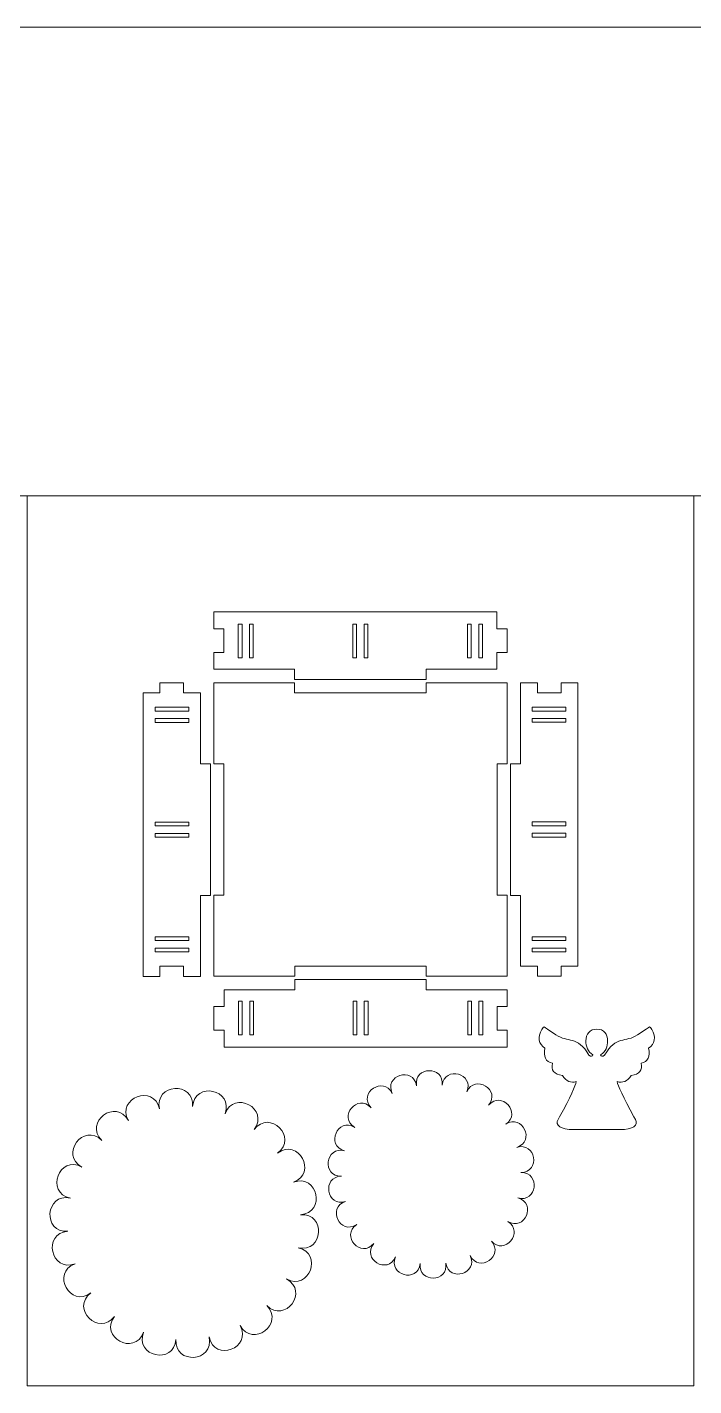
# Model space of a CAD drawing. Header units: millimetres. Extents: x -989 to 989, y -553 to 553.
# Drawn here: x -593.2 to -395.5, y 150.4 to 553.1 of the extents above; entities that cross this region are included whole.
import ezdxf

# ---------------------------------------------------------------- set-up
doc = ezdxf.new("R2010")
doc.units = ezdxf.units.MM
doc.header["$MEASUREMENT"] = 0
doc.layers.add('Camada 1', color=7, linetype='Continuous')

msp = doc.modelspace()

# ---------------------------------------------------------------- linework, layer by layer
at = {"layer": 'Camada 1', "color": 142, "lineweight": 20}
for points in [[(-988.6795, 414.1477), (988.6793, 414.1477), (988.6793, 553.0531), (-988.6795, 553.0531), (-988.6795, 414.1477)], [(-593.2077, 150.4111), (-395.4719, 150.4111), (-395.4719, 414.1477), (-593.2077, 414.1477), (-593.2077, 150.4111)]]:
    msp.add_lwpolyline(points, close=True, dxfattribs=at)
at = {"layer": 'Camada 1', "lineweight": 9}
for points, knots in [([(-537.8768, 379.7797), (-507.7853, 379.7797), (-483.9683, 379.7797), (-453.8768, 379.7797), (-453.8768, 379.7797), (-453.8768, 379.7797), (-453.8768, 374.7797), (-453.8768, 374.7797), (-453.8768, 374.7797), (-453.8768, 374.7797), (-450.8768, 374.7797), (-450.8768, 374.7797), (-450.8768, 374.7797), (-450.8768, 374.7797), (-450.8768, 367.7797), (-450.8768, 367.7797), (-450.8768, 367.7797), (-450.8768, 367.7797), (-453.8768, 367.7797), (-453.8768, 367.7797), (-453.8768, 367.7797), (-453.8768, 367.7797), (-453.8768, 362.7797), (-453.8768, 362.7797), (-453.8768, 362.7797), (-453.8768, 362.7797), (-463.3768, 362.7797), (-463.3768, 362.7797), (-463.3768, 362.7797), (-463.3768, 362.7797), (-463.3768, 362.7797), (-463.3768, 362.7797), (-463.3768, 362.7797), (-463.3768, 362.7797), (-474.8536, 362.7797), (-474.8536, 362.7797), (-474.8536, 362.7797), (-474.8536, 362.7797), (-474.8536, 359.7797), (-474.8536, 359.7797), (-474.8536, 359.7797), (-487.0963, 359.7797), (-501.6337, 359.7797), (-513.8764, 359.7797), (-513.8764, 359.7797), (-513.8764, 359.7797), (-513.8764, 362.7797), (-513.8764, 362.7797), (-513.8764, 362.7797), (-513.8764, 362.7797), (-525.3768, 362.7797), (-525.3768, 362.7797), (-525.3768, 362.7797), (-525.3768, 362.7797), (-525.3768, 362.7797), (-525.3768, 362.7797), (-525.3768, 362.7797), (-525.3768, 362.7797), (-537.8768, 362.7797), (-537.8768, 362.7797), (-537.8768, 362.7797), (-537.8768, 362.7797), (-537.8768, 367.7797), (-537.8768, 367.7797), (-537.8768, 367.7797), (-537.8768, 367.7797), (-534.8768, 367.7797), (-534.8768, 367.7797), (-534.8768, 367.7797), (-534.8768, 367.7797), (-534.8768, 374.7797), (-534.8768, 374.7797), (-534.8768, 374.7797), (-534.8768, 374.7797), (-537.8768, 374.7797), (-537.8768, 374.7797), (-537.8768, 374.7797), (-537.8768, 374.7797), (-537.8768, 379.7797), (-537.8768, 379.7797)], [0, 0, 0, 0, 0.04761905, 0.04761905, 0.04761905, 0.04761905, 0.0952381, 0.0952381, 0.0952381, 0.0952381, 0.14285714, 0.14285714, 0.14285714, 0.14285714, 0.19047619, 0.19047619, 0.19047619, 0.19047619, 0.23809524, 0.23809524, 0.23809524, 0.23809524, 0.28571429, 0.28571429, 0.28571429, 0.28571429, 0.33333333, 0.33333333, 0.33333333, 0.33333333, 0.38095238, 0.38095238, 0.38095238, 0.38095238, 0.42857143, 0.42857143, 0.42857143, 0.42857143, 0.47619048, 0.47619048, 0.47619048, 0.47619048, 0.52380952, 0.52380952, 0.52380952, 0.52380952, 0.57142857, 0.57142857, 0.57142857, 0.57142857, 0.61904762, 0.61904762, 0.61904762, 0.61904762, 0.66666667, 0.66666667, 0.66666667, 0.66666667, 0.71428571, 0.71428571, 0.71428571, 0.71428571, 0.76190476, 0.76190476, 0.76190476, 0.76190476, 0.80952381, 0.80952381, 0.80952381, 0.80952381, 0.85714286, 0.85714286, 0.85714286, 0.85714286, 0.9047619, 0.9047619, 0.9047619, 0.9047619, 1, 1, 1, 1]), ([(-530.5949, 376.168), (-530.5949, 376.168), (-529.4817, 376.168), (-529.4817, 376.168), (-529.4817, 376.168), (-529.4817, 376.168), (-529.4817, 366.168), (-529.4817, 366.168), (-529.4817, 366.168), (-529.4817, 366.168), (-530.5949, 366.168), (-530.5949, 366.168), (-530.5949, 366.168), (-530.5949, 366.168), (-530.5949, 376.168), (-530.5949, 376.168)], [0, 0, 0, 0, 0.2, 0.2, 0.2, 0.2, 0.4, 0.4, 0.4, 0.4, 0.6, 0.6, 0.6, 0.6, 1, 1, 1, 1]), ([(-527.2553, 376.168), (-527.2553, 376.168), (-526.1421, 376.168), (-526.1421, 376.168), (-526.1421, 376.168), (-526.1421, 376.168), (-526.1421, 366.168), (-526.1421, 366.168), (-526.1421, 366.168), (-526.1421, 366.168), (-527.2553, 366.168), (-527.2553, 366.168), (-527.2553, 366.168), (-527.2553, 366.168), (-527.2553, 376.168), (-527.2553, 376.168)], [0, 0, 0, 0, 0.2, 0.2, 0.2, 0.2, 0.4, 0.4, 0.4, 0.4, 0.6, 0.6, 0.6, 0.6, 1, 1, 1, 1]), ([(-496.6032, 376.168), (-496.6032, 376.168), (-495.49, 376.168), (-495.49, 376.168), (-495.49, 376.168), (-495.49, 376.168), (-495.49, 366.168), (-495.49, 366.168), (-495.49, 366.168), (-495.49, 366.168), (-496.6032, 366.168), (-496.6032, 366.168), (-496.6032, 366.168), (-496.6032, 366.168), (-496.6032, 376.168), (-496.6032, 376.168)], [0, 0, 0, 0, 0.2, 0.2, 0.2, 0.2, 0.4, 0.4, 0.4, 0.4, 0.6, 0.6, 0.6, 0.6, 1, 1, 1, 1]), ([(-493.2636, 376.168), (-493.2636, 376.168), (-492.1504, 376.168), (-492.1504, 376.168), (-492.1504, 376.168), (-492.1504, 376.168), (-492.1504, 366.168), (-492.1504, 366.168), (-492.1504, 366.168), (-492.1504, 366.168), (-493.2636, 366.168), (-493.2636, 366.168), (-493.2636, 366.168), (-493.2636, 366.168), (-493.2636, 376.168), (-493.2636, 376.168)], [0, 0, 0, 0, 0.2, 0.2, 0.2, 0.2, 0.4, 0.4, 0.4, 0.4, 0.6, 0.6, 0.6, 0.6, 1, 1, 1, 1]), ([(-462.5954, 376.168), (-462.5954, 376.168), (-461.4822, 376.168), (-461.4822, 376.168), (-461.4822, 376.168), (-461.4822, 376.168), (-461.4822, 366.168), (-461.4822, 366.168), (-461.4822, 366.168), (-461.4822, 366.168), (-462.5954, 366.168), (-462.5954, 366.168), (-462.5954, 366.168), (-462.5954, 366.168), (-462.5954, 376.168), (-462.5954, 376.168)], [0, 0, 0, 0, 0.2, 0.2, 0.2, 0.2, 0.4, 0.4, 0.4, 0.4, 0.6, 0.6, 0.6, 0.6, 1, 1, 1, 1]), ([(-459.2558, 376.168), (-459.2558, 376.168), (-458.1426, 376.168), (-458.1426, 376.168), (-458.1426, 376.168), (-458.1426, 376.168), (-458.1426, 366.168), (-458.1426, 366.168), (-458.1426, 366.168), (-458.1426, 366.168), (-459.2558, 366.168), (-459.2558, 366.168), (-459.2558, 366.168), (-459.2558, 366.168), (-459.2558, 376.168), (-459.2558, 376.168)], [0, 0, 0, 0, 0.2, 0.2, 0.2, 0.2, 0.4, 0.4, 0.4, 0.4, 0.6, 0.6, 0.6, 0.6, 1, 1, 1, 1]), ([(-558.8397, 271.7565), (-558.8397, 301.848), (-558.8397, 325.665), (-558.8397, 355.7565), (-558.8397, 355.7565), (-558.8397, 355.7565), (-553.8397, 355.7565), (-553.8397, 355.7565), (-553.8397, 355.7565), (-553.8397, 355.7565), (-553.8397, 358.7565), (-553.8397, 358.7565), (-553.8397, 358.7565), (-553.8397, 358.7565), (-546.8397, 358.7565), (-546.8397, 358.7565), (-546.8397, 358.7565), (-546.8397, 358.7565), (-546.8397, 355.7565), (-546.8397, 355.7565), (-546.8397, 355.7565), (-546.8397, 355.7565), (-541.8397, 355.7565), (-541.8397, 355.7565), (-541.8397, 355.7565), (-541.8397, 355.7565), (-541.8397, 346.2565), (-541.8397, 346.2565), (-541.8397, 346.2565), (-541.8397, 346.2565), (-541.8397, 346.2565), (-541.8397, 346.2565), (-541.8397, 346.2565), (-541.8397, 346.2565), (-541.8397, 334.7797), (-541.8397, 334.7797), (-541.8397, 334.7797), (-541.8397, 334.7797), (-538.8397, 334.7797), (-538.8397, 334.7797), (-538.8397, 334.7797), (-538.8397, 322.537), (-538.8397, 307.9996), (-538.8397, 295.7569), (-538.8397, 295.7569), (-538.8397, 295.7569), (-541.8397, 295.7569), (-541.8397, 295.7569), (-541.8397, 295.7569), (-541.8397, 295.7569), (-541.8397, 284.2565), (-541.8397, 284.2565), (-541.8397, 284.2565), (-541.8397, 284.2565), (-541.8397, 284.2565), (-541.8397, 284.2565), (-541.8397, 284.2565), (-541.8397, 284.2565), (-541.8397, 271.7565), (-541.8397, 271.7565), (-541.8397, 271.7565), (-541.8397, 271.7565), (-546.8397, 271.7565), (-546.8397, 271.7565), (-546.8397, 271.7565), (-546.8397, 271.7565), (-546.8397, 274.7565), (-546.8397, 274.7565), (-546.8397, 274.7565), (-546.8397, 274.7565), (-553.8397, 274.7565), (-553.8397, 274.7565), (-553.8397, 274.7565), (-553.8397, 274.7565), (-553.8397, 271.7565), (-553.8397, 271.7565), (-553.8397, 271.7565), (-553.8397, 271.7565), (-558.8397, 271.7565), (-558.8397, 271.7565)], [0, 0, 0, 0, 0.04761905, 0.04761905, 0.04761905, 0.04761905, 0.0952381, 0.0952381, 0.0952381, 0.0952381, 0.14285714, 0.14285714, 0.14285714, 0.14285714, 0.19047619, 0.19047619, 0.19047619, 0.19047619, 0.23809524, 0.23809524, 0.23809524, 0.23809524, 0.28571429, 0.28571429, 0.28571429, 0.28571429, 0.33333333, 0.33333333, 0.33333333, 0.33333333, 0.38095238, 0.38095238, 0.38095238, 0.38095238, 0.42857143, 0.42857143, 0.42857143, 0.42857143, 0.47619048, 0.47619048, 0.47619048, 0.47619048, 0.52380952, 0.52380952, 0.52380952, 0.52380952, 0.57142857, 0.57142857, 0.57142857, 0.57142857, 0.61904762, 0.61904762, 0.61904762, 0.61904762, 0.66666667, 0.66666667, 0.66666667, 0.66666667, 0.71428571, 0.71428571, 0.71428571, 0.71428571, 0.76190476, 0.76190476, 0.76190476, 0.76190476, 0.80952381, 0.80952381, 0.80952381, 0.80952381, 0.85714286, 0.85714286, 0.85714286, 0.85714286, 0.9047619, 0.9047619, 0.9047619, 0.9047619, 1, 1, 1, 1]), ([(-537.8397, 358.7797), (-527.5064, 358.7797), (-524.2097, 358.7797), (-513.8764, 358.7797), (-513.8764, 358.7797), (-513.8764, 358.7797), (-513.8764, 355.7797), (-513.8764, 355.7797), (-513.8764, 355.7797), (-501.6337, 355.7797), (-487.0667, 355.7797), (-474.824, 355.7797), (-474.824, 355.7797), (-474.824, 355.7797), (-474.824, 358.7797), (-474.824, 358.7797), (-474.824, 358.7797), (-464.4907, 358.7797), (-461.173, 358.7797), (-450.8397, 358.7797), (-450.8397, 358.7797), (-450.8397, 350.4464), (-450.8397, 343.113), (-450.8397, 334.7797), (-450.8397, 334.7797), (-450.8397, 334.7797), (-453.8397, 334.7797), (-453.8397, 334.7797), (-453.8397, 334.7797), (-453.8397, 322.537), (-453.8397, 308.0224), (-453.8397, 295.7797), (-453.8397, 295.7797), (-453.8397, 295.7797), (-450.8397, 295.7797), (-450.8397, 295.7797), (-450.8397, 295.7797), (-450.8397, 287.4464), (-450.8397, 280.113), (-450.8397, 271.7797), (-450.8397, 271.7797), (-459.173, 271.7797), (-466.5064, 271.7797), (-474.8397, 271.7797), (-474.8397, 271.7797), (-474.8397, 271.7797), (-474.8397, 274.7797), (-474.8397, 274.7797), (-474.8397, 274.7797), (-487.0824, 274.7797), (-501.597, 274.7797), (-513.8397, 274.7797), (-513.8397, 274.7797), (-513.8397, 274.7797), (-513.8397, 271.7797), (-513.8397, 271.7797), (-513.8397, 271.7797), (-522.173, 271.7797), (-529.5064, 271.7797), (-537.8397, 271.7797), (-537.8397, 271.7797), (-537.8397, 280.113), (-537.8397, 287.4464), (-537.8397, 295.7797), (-537.8397, 295.7797), (-537.8397, 295.7797), (-534.8397, 295.7797), (-534.8397, 295.7797), (-534.8397, 295.7797), (-534.8397, 308.0224), (-534.8397, 322.537), (-534.8397, 334.7797), (-534.8397, 334.7797), (-534.8397, 334.7797), (-537.8397, 334.7797), (-537.8397, 334.7797), (-537.8397, 334.7797), (-537.8397, 343.113), (-537.8397, 350.4464), (-537.8397, 358.7797)], [0, 0, 0, 0, 0.04761905, 0.04761905, 0.04761905, 0.04761905, 0.0952381, 0.0952381, 0.0952381, 0.0952381, 0.14285714, 0.14285714, 0.14285714, 0.14285714, 0.19047619, 0.19047619, 0.19047619, 0.19047619, 0.23809524, 0.23809524, 0.23809524, 0.23809524, 0.28571429, 0.28571429, 0.28571429, 0.28571429, 0.33333333, 0.33333333, 0.33333333, 0.33333333, 0.38095238, 0.38095238, 0.38095238, 0.38095238, 0.42857143, 0.42857143, 0.42857143, 0.42857143, 0.47619048, 0.47619048, 0.47619048, 0.47619048, 0.52380952, 0.52380952, 0.52380952, 0.52380952, 0.57142857, 0.57142857, 0.57142857, 0.57142857, 0.61904762, 0.61904762, 0.61904762, 0.61904762, 0.66666667, 0.66666667, 0.66666667, 0.66666667, 0.71428571, 0.71428571, 0.71428571, 0.71428571, 0.76190476, 0.76190476, 0.76190476, 0.76190476, 0.80952381, 0.80952381, 0.80952381, 0.80952381, 0.85714286, 0.85714286, 0.85714286, 0.85714286, 0.9047619, 0.9047619, 0.9047619, 0.9047619, 1, 1, 1, 1]), ([(-429.8397, 358.7801), (-429.8397, 328.6886), (-429.8397, 304.8716), (-429.8397, 274.7801), (-429.8397, 274.7801), (-429.8397, 274.7801), (-434.8397, 274.7801), (-434.8397, 274.7801), (-434.8397, 274.7801), (-434.8397, 274.7801), (-434.8397, 271.7801), (-434.8397, 271.7801), (-434.8397, 271.7801), (-434.8397, 271.7801), (-441.8397, 271.7801), (-441.8397, 271.7801), (-441.8397, 271.7801), (-441.8397, 271.7801), (-441.8397, 274.7801), (-441.8397, 274.7801), (-441.8397, 274.7801), (-441.8397, 274.7801), (-446.8397, 274.7801), (-446.8397, 274.7801), (-446.8397, 274.7801), (-446.8397, 274.7801), (-446.8397, 284.2801), (-446.8397, 284.2801), (-446.8397, 284.2801), (-446.8397, 284.2801), (-446.8397, 284.2801), (-446.8397, 284.2801), (-446.8397, 284.2801), (-446.8397, 284.2801), (-446.8397, 295.7569), (-446.8397, 295.7569), (-446.8397, 295.7569), (-446.8397, 295.7569), (-449.8397, 295.7569), (-449.8397, 295.7569), (-449.8397, 295.7569), (-449.8397, 307.9996), (-449.8397, 322.537), (-449.8397, 334.7797), (-449.8397, 334.7797), (-449.8397, 334.7797), (-446.8397, 334.7797), (-446.8397, 334.7797), (-446.8397, 334.7797), (-446.8397, 334.7797), (-446.8397, 346.2801), (-446.8397, 346.2801), (-446.8397, 346.2801), (-446.8397, 346.2801), (-446.8397, 346.2801), (-446.8397, 346.2801), (-446.8397, 346.2801), (-446.8397, 346.2801), (-446.8397, 358.7801), (-446.8397, 358.7801), (-446.8397, 358.7801), (-446.8397, 358.7801), (-441.8397, 358.7801), (-441.8397, 358.7801), (-441.8397, 358.7801), (-441.8397, 358.7801), (-441.8397, 355.7801), (-441.8397, 355.7801), (-441.8397, 355.7801), (-441.8397, 355.7801), (-434.8397, 355.7801), (-434.8397, 355.7801), (-434.8397, 355.7801), (-434.8397, 355.7801), (-434.8397, 358.7801), (-434.8397, 358.7801), (-434.8397, 358.7801), (-434.8397, 358.7801), (-429.8397, 358.7801), (-429.8397, 358.7801)], [0, 0, 0, 0, 0.04761905, 0.04761905, 0.04761905, 0.04761905, 0.0952381, 0.0952381, 0.0952381, 0.0952381, 0.14285714, 0.14285714, 0.14285714, 0.14285714, 0.19047619, 0.19047619, 0.19047619, 0.19047619, 0.23809524, 0.23809524, 0.23809524, 0.23809524, 0.28571429, 0.28571429, 0.28571429, 0.28571429, 0.33333333, 0.33333333, 0.33333333, 0.33333333, 0.38095238, 0.38095238, 0.38095238, 0.38095238, 0.42857143, 0.42857143, 0.42857143, 0.42857143, 0.47619048, 0.47619048, 0.47619048, 0.47619048, 0.52380952, 0.52380952, 0.52380952, 0.52380952, 0.57142857, 0.57142857, 0.57142857, 0.57142857, 0.61904762, 0.61904762, 0.61904762, 0.61904762, 0.66666667, 0.66666667, 0.66666667, 0.66666667, 0.71428571, 0.71428571, 0.71428571, 0.71428571, 0.76190476, 0.76190476, 0.76190476, 0.76190476, 0.80952381, 0.80952381, 0.80952381, 0.80952381, 0.85714286, 0.85714286, 0.85714286, 0.85714286, 0.9047619, 0.9047619, 0.9047619, 0.9047619, 1, 1, 1, 1]), ([(-555.228, 350.3775), (-555.228, 350.3775), (-555.228, 351.4907), (-555.228, 351.4907), (-555.228, 351.4907), (-555.228, 351.4907), (-545.228, 351.4907), (-545.228, 351.4907), (-545.228, 351.4907), (-545.228, 351.4907), (-545.228, 350.3775), (-545.228, 350.3775), (-545.228, 350.3775), (-545.228, 350.3775), (-555.228, 350.3775), (-555.228, 350.3775)], [0, 0, 0, 0, 0.2, 0.2, 0.2, 0.2, 0.4, 0.4, 0.4, 0.4, 0.6, 0.6, 0.6, 0.6, 1, 1, 1, 1]), ([(-433.4514, 351.4982), (-433.4514, 351.4982), (-433.4514, 350.385), (-433.4514, 350.385), (-433.4514, 350.385), (-433.4514, 350.385), (-443.4514, 350.385), (-443.4514, 350.385), (-443.4514, 350.385), (-443.4514, 350.385), (-443.4514, 351.4982), (-443.4514, 351.4982), (-443.4514, 351.4982), (-443.4514, 351.4982), (-433.4514, 351.4982), (-433.4514, 351.4982)], [0, 0, 0, 0, 0.2, 0.2, 0.2, 0.2, 0.4, 0.4, 0.4, 0.4, 0.6, 0.6, 0.6, 0.6, 1, 1, 1, 1]), ([(-555.228, 347.0379), (-555.228, 347.0379), (-555.228, 348.1511), (-555.228, 348.1511), (-555.228, 348.1511), (-555.228, 348.1511), (-545.228, 348.1511), (-545.228, 348.1511), (-545.228, 348.1511), (-545.228, 348.1511), (-545.228, 347.0379), (-545.228, 347.0379), (-545.228, 347.0379), (-545.228, 347.0379), (-555.228, 347.0379), (-555.228, 347.0379)], [0, 0, 0, 0, 0.2, 0.2, 0.2, 0.2, 0.4, 0.4, 0.4, 0.4, 0.6, 0.6, 0.6, 0.6, 1, 1, 1, 1]), ([(-433.4514, 348.1586), (-433.4514, 348.1586), (-433.4514, 347.0454), (-433.4514, 347.0454), (-433.4514, 347.0454), (-433.4514, 347.0454), (-443.4514, 347.0454), (-443.4514, 347.0454), (-443.4514, 347.0454), (-443.4514, 347.0454), (-443.4514, 348.1586), (-443.4514, 348.1586), (-443.4514, 348.1586), (-443.4514, 348.1586), (-433.4514, 348.1586), (-433.4514, 348.1586)], [0, 0, 0, 0, 0.2, 0.2, 0.2, 0.2, 0.4, 0.4, 0.4, 0.4, 0.6, 0.6, 0.6, 0.6, 1, 1, 1, 1]), ([(-555.228, 316.3697), (-555.228, 316.3697), (-555.228, 317.4829), (-555.228, 317.4829), (-555.228, 317.4829), (-555.228, 317.4829), (-545.228, 317.4829), (-545.228, 317.4829), (-545.228, 317.4829), (-545.228, 317.4829), (-545.228, 316.3697), (-545.228, 316.3697), (-545.228, 316.3697), (-545.228, 316.3697), (-555.228, 316.3697), (-555.228, 316.3697)], [0, 0, 0, 0, 0.2, 0.2, 0.2, 0.2, 0.4, 0.4, 0.4, 0.4, 0.6, 0.6, 0.6, 0.6, 1, 1, 1, 1]), ([(-555.228, 313.0301), (-555.228, 313.0301), (-555.228, 314.1433), (-555.228, 314.1433), (-555.228, 314.1433), (-555.228, 314.1433), (-545.228, 314.1433), (-545.228, 314.1433), (-545.228, 314.1433), (-545.228, 314.1433), (-545.228, 313.0301), (-545.228, 313.0301), (-545.228, 313.0301), (-545.228, 313.0301), (-555.228, 313.0301), (-555.228, 313.0301)], [0, 0, 0, 0, 0.2, 0.2, 0.2, 0.2, 0.4, 0.4, 0.4, 0.4, 0.6, 0.6, 0.6, 0.6, 1, 1, 1, 1]), ([(-433.4514, 317.5065), (-433.4514, 317.5065), (-433.4514, 316.3933), (-433.4514, 316.3933), (-433.4514, 316.3933), (-433.4514, 316.3933), (-443.4514, 316.3933), (-443.4514, 316.3933), (-443.4514, 316.3933), (-443.4514, 316.3933), (-443.4514, 317.5065), (-443.4514, 317.5065), (-443.4514, 317.5065), (-443.4514, 317.5065), (-433.4514, 317.5065), (-433.4514, 317.5065)], [0, 0, 0, 0, 0.2, 0.2, 0.2, 0.2, 0.4, 0.4, 0.4, 0.4, 0.6, 0.6, 0.6, 0.6, 1, 1, 1, 1]), ([(-433.4514, 314.1669), (-433.4514, 314.1669), (-433.4514, 313.0537), (-433.4514, 313.0537), (-433.4514, 313.0537), (-433.4514, 313.0537), (-443.4514, 313.0537), (-443.4514, 313.0537), (-443.4514, 313.0537), (-443.4514, 313.0537), (-443.4514, 314.1669), (-443.4514, 314.1669), (-443.4514, 314.1669), (-443.4514, 314.1669), (-433.4514, 314.1669), (-433.4514, 314.1669)], [0, 0, 0, 0, 0.2, 0.2, 0.2, 0.2, 0.4, 0.4, 0.4, 0.4, 0.6, 0.6, 0.6, 0.6, 1, 1, 1, 1]), ([(-555.228, 282.378), (-555.228, 282.378), (-555.228, 283.4912), (-555.228, 283.4912), (-555.228, 283.4912), (-555.228, 283.4912), (-545.228, 283.4912), (-545.228, 283.4912), (-545.228, 283.4912), (-545.228, 283.4912), (-545.228, 282.378), (-545.228, 282.378), (-545.228, 282.378), (-545.228, 282.378), (-555.228, 282.378), (-555.228, 282.378)], [0, 0, 0, 0, 0.2, 0.2, 0.2, 0.2, 0.4, 0.4, 0.4, 0.4, 0.6, 0.6, 0.6, 0.6, 1, 1, 1, 1]), ([(-433.4514, 283.4987), (-433.4514, 283.4987), (-433.4514, 282.3855), (-433.4514, 282.3855), (-433.4514, 282.3855), (-433.4514, 282.3855), (-443.4514, 282.3855), (-443.4514, 282.3855), (-443.4514, 282.3855), (-443.4514, 282.3855), (-443.4514, 283.4987), (-443.4514, 283.4987), (-443.4514, 283.4987), (-443.4514, 283.4987), (-433.4514, 283.4987), (-433.4514, 283.4987)], [0, 0, 0, 0, 0.2, 0.2, 0.2, 0.2, 0.4, 0.4, 0.4, 0.4, 0.6, 0.6, 0.6, 0.6, 1, 1, 1, 1]), ([(-555.228, 279.0384), (-555.228, 279.0384), (-555.228, 280.1516), (-555.228, 280.1516), (-555.228, 280.1516), (-555.228, 280.1516), (-545.228, 280.1516), (-545.228, 280.1516), (-545.228, 280.1516), (-545.228, 280.1516), (-545.228, 279.0384), (-545.228, 279.0384), (-545.228, 279.0384), (-545.228, 279.0384), (-555.228, 279.0384), (-555.228, 279.0384)], [0, 0, 0, 0, 0.2, 0.2, 0.2, 0.2, 0.4, 0.4, 0.4, 0.4, 0.6, 0.6, 0.6, 0.6, 1, 1, 1, 1]), ([(-433.4514, 280.1591), (-433.4514, 280.1591), (-433.4514, 279.0459), (-433.4514, 279.0459), (-433.4514, 279.0459), (-433.4514, 279.0459), (-443.4514, 279.0459), (-443.4514, 279.0459), (-443.4514, 279.0459), (-443.4514, 279.0459), (-443.4514, 280.1591), (-443.4514, 280.1591), (-443.4514, 280.1591), (-443.4514, 280.1591), (-433.4514, 280.1591), (-433.4514, 280.1591)], [0, 0, 0, 0, 0.2, 0.2, 0.2, 0.2, 0.4, 0.4, 0.4, 0.4, 0.6, 0.6, 0.6, 0.6, 1, 1, 1, 1]), ([(-450.8165, 250.7797), (-480.908, 250.7797), (-504.725, 250.7797), (-534.8165, 250.7797), (-534.8165, 250.7797), (-534.8165, 250.7797), (-534.8165, 255.7797), (-534.8165, 255.7797), (-534.8165, 255.7797), (-534.8165, 255.7797), (-537.8165, 255.7797), (-537.8165, 255.7797), (-537.8165, 255.7797), (-537.8165, 255.7797), (-537.8165, 262.7797), (-537.8165, 262.7797), (-537.8165, 262.7797), (-537.8165, 262.7797), (-534.8165, 262.7797), (-534.8165, 262.7797), (-534.8165, 262.7797), (-534.8165, 262.7797), (-534.8165, 267.7797), (-534.8165, 267.7797), (-534.8165, 267.7797), (-534.8165, 267.7797), (-525.3165, 267.7797), (-525.3165, 267.7797), (-525.3165, 267.7797), (-525.3165, 267.7797), (-525.3165, 267.7797), (-525.3165, 267.7797), (-525.3165, 267.7797), (-525.3165, 267.7797), (-513.8397, 267.7797), (-513.8397, 267.7797), (-513.8397, 267.7797), (-513.8397, 267.7797), (-513.8397, 270.7797), (-513.8397, 270.7797), (-513.8397, 270.7797), (-501.597, 270.7797), (-487.0596, 270.7797), (-474.8169, 270.7797), (-474.8169, 270.7797), (-474.8169, 270.7797), (-474.8169, 267.7797), (-474.8169, 267.7797), (-474.8169, 267.7797), (-474.8169, 267.7797), (-463.3165, 267.7797), (-463.3165, 267.7797), (-463.3165, 267.7797), (-463.3165, 267.7797), (-463.3165, 267.7797), (-463.3165, 267.7797), (-463.3165, 267.7797), (-463.3165, 267.7797), (-450.8165, 267.7797), (-450.8165, 267.7797), (-450.8165, 267.7797), (-450.8165, 267.7797), (-450.8165, 262.7797), (-450.8165, 262.7797), (-450.8165, 262.7797), (-450.8165, 262.7797), (-453.8165, 262.7797), (-453.8165, 262.7797), (-453.8165, 262.7797), (-453.8165, 262.7797), (-453.8165, 255.7797), (-453.8165, 255.7797), (-453.8165, 255.7797), (-453.8165, 255.7797), (-450.8165, 255.7797), (-450.8165, 255.7797), (-450.8165, 255.7797), (-450.8165, 255.7797), (-450.8165, 250.7797), (-450.8165, 250.7797)], [0, 0, 0, 0, 0.04761905, 0.04761905, 0.04761905, 0.04761905, 0.0952381, 0.0952381, 0.0952381, 0.0952381, 0.14285714, 0.14285714, 0.14285714, 0.14285714, 0.19047619, 0.19047619, 0.19047619, 0.19047619, 0.23809524, 0.23809524, 0.23809524, 0.23809524, 0.28571429, 0.28571429, 0.28571429, 0.28571429, 0.33333333, 0.33333333, 0.33333333, 0.33333333, 0.38095238, 0.38095238, 0.38095238, 0.38095238, 0.42857143, 0.42857143, 0.42857143, 0.42857143, 0.47619048, 0.47619048, 0.47619048, 0.47619048, 0.52380952, 0.52380952, 0.52380952, 0.52380952, 0.57142857, 0.57142857, 0.57142857, 0.57142857, 0.61904762, 0.61904762, 0.61904762, 0.61904762, 0.66666667, 0.66666667, 0.66666667, 0.66666667, 0.71428571, 0.71428571, 0.71428571, 0.71428571, 0.76190476, 0.76190476, 0.76190476, 0.76190476, 0.80952381, 0.80952381, 0.80952381, 0.80952381, 0.85714286, 0.85714286, 0.85714286, 0.85714286, 0.9047619, 0.9047619, 0.9047619, 0.9047619, 1, 1, 1, 1]), ([(-529.4375, 254.3914), (-529.4375, 254.3914), (-530.5507, 254.3914), (-530.5507, 254.3914), (-530.5507, 254.3914), (-530.5507, 254.3914), (-530.5507, 264.3914), (-530.5507, 264.3914), (-530.5507, 264.3914), (-530.5507, 264.3914), (-529.4375, 264.3914), (-529.4375, 264.3914), (-529.4375, 264.3914), (-529.4375, 264.3914), (-529.4375, 254.3914), (-529.4375, 254.3914)], [0, 0, 0, 0, 0.2, 0.2, 0.2, 0.2, 0.4, 0.4, 0.4, 0.4, 0.6, 0.6, 0.6, 0.6, 1, 1, 1, 1]), ([(-526.0979, 254.3914), (-526.0979, 254.3914), (-527.2111, 254.3914), (-527.2111, 254.3914), (-527.2111, 254.3914), (-527.2111, 254.3914), (-527.2111, 264.3914), (-527.2111, 264.3914), (-527.2111, 264.3914), (-527.2111, 264.3914), (-526.0979, 264.3914), (-526.0979, 264.3914), (-526.0979, 264.3914), (-526.0979, 264.3914), (-526.0979, 254.3914), (-526.0979, 254.3914)], [0, 0, 0, 0, 0.2, 0.2, 0.2, 0.2, 0.4, 0.4, 0.4, 0.4, 0.6, 0.6, 0.6, 0.6, 1, 1, 1, 1]), ([(-495.4297, 254.3914), (-495.4297, 254.3914), (-496.5429, 254.3914), (-496.5429, 254.3914), (-496.5429, 254.3914), (-496.5429, 254.3914), (-496.5429, 264.3914), (-496.5429, 264.3914), (-496.5429, 264.3914), (-496.5429, 264.3914), (-495.4297, 264.3914), (-495.4297, 264.3914), (-495.4297, 264.3914), (-495.4297, 264.3914), (-495.4297, 254.3914), (-495.4297, 254.3914)], [0, 0, 0, 0, 0.2, 0.2, 0.2, 0.2, 0.4, 0.4, 0.4, 0.4, 0.6, 0.6, 0.6, 0.6, 1, 1, 1, 1]), ([(-492.0901, 254.3914), (-492.0901, 254.3914), (-493.2033, 254.3914), (-493.2033, 254.3914), (-493.2033, 254.3914), (-493.2033, 254.3914), (-493.2033, 264.3914), (-493.2033, 264.3914), (-493.2033, 264.3914), (-493.2033, 264.3914), (-492.0901, 264.3914), (-492.0901, 264.3914), (-492.0901, 264.3914), (-492.0901, 264.3914), (-492.0901, 254.3914), (-492.0901, 254.3914)], [0, 0, 0, 0, 0.2, 0.2, 0.2, 0.2, 0.4, 0.4, 0.4, 0.4, 0.6, 0.6, 0.6, 0.6, 1, 1, 1, 1]), ([(-461.438, 254.3914), (-461.438, 254.3914), (-462.5512, 254.3914), (-462.5512, 254.3914), (-462.5512, 254.3914), (-462.5512, 254.3914), (-462.5512, 264.3914), (-462.5512, 264.3914), (-462.5512, 264.3914), (-462.5512, 264.3914), (-461.438, 264.3914), (-461.438, 264.3914), (-461.438, 264.3914), (-461.438, 264.3914), (-461.438, 254.3914), (-461.438, 254.3914)], [0, 0, 0, 0, 0.2, 0.2, 0.2, 0.2, 0.4, 0.4, 0.4, 0.4, 0.6, 0.6, 0.6, 0.6, 1, 1, 1, 1]), ([(-458.0984, 254.3914), (-458.0984, 254.3914), (-459.2116, 254.3914), (-459.2116, 254.3914), (-459.2116, 254.3914), (-459.2116, 254.3914), (-459.2116, 264.3914), (-459.2116, 264.3914), (-459.2116, 264.3914), (-459.2116, 264.3914), (-458.0984, 264.3914), (-458.0984, 264.3914), (-458.0984, 264.3914), (-458.0984, 264.3914), (-458.0984, 254.3914), (-458.0984, 254.3914)], [0, 0, 0, 0, 0.2, 0.2, 0.2, 0.2, 0.4, 0.4, 0.4, 0.4, 0.6, 0.6, 0.6, 0.6, 1, 1, 1, 1])]:
    msp.add_open_spline(points, degree=3, knots=knots, dxfattribs=at)
at = {"layer": 'Camada 1', "color": 250, "lineweight": 20}
msp.add_open_spline([(-435.2722, 230.1241), (-436.8198, 228.0347), (-435.8781, 226.7978), (-432.4472, 226.4136), (-432.4472, 226.4136), (-428.8984, 226.4136), (-424.8813, 226.4136), (-423.5086, 226.4136), (-423.5086, 226.4136), (-423.5086, 226.4136), (-416.0876, 226.4136), (-416.0876, 226.4136), (-416.0876, 226.4136), (-412.6566, 226.7978), (-411.7149, 228.0347), (-413.2626, 230.1241), (-413.2626, 230.1241), (-416.4128, 235.9467), (-418.0571, 239.4323), (-418.1958, 240.5809), (-418.1958, 240.5809), (-416.594, 240.0583), (-415.2166, 240.6486), (-414.0636, 242.3516), (-414.0636, 242.3516), (-411.6086, 242.7357), (-410.6249, 243.9585), (-411.1122, 246.0199), (-411.1122, 246.0199), (-409.1059, 246.4858), (-408.361, 247.9616), (-408.8775, 250.4471), (-408.8775, 250.4471), (-406.9474, 251.8099), (-406.6418, 253.6784), (-407.9606, 256.0526), (-407.9606, 256.0526), (-408.5874, 257.1811), (-408.5533, 256.7923), (-409.6608, 256.0596), (-409.6608, 256.0596), (-409.6608, 256.0596), (-412.1726, 254.3933), (-412.1726, 254.3933), (-412.1726, 254.3933), (-415.7251, 252.0283), (-418.5408, 254.341), (-421.9272, 248.3599), (-421.9272, 248.3599), (-422.6314, 247.9705), (-423.032, 248.0197), (-423.1289, 248.5075), (-423.1289, 248.5075), (-421.6231, 249.3291), (-421.0033, 250.9854), (-421.0453, 252.7003), (-421.0453, 252.7003), (-421.0888, 254.4811), (-422.1229, 256.2174), (-424.2674, 256.0972), (-424.2674, 256.0972), (-426.4118, 256.2174), (-427.446, 254.4811), (-427.4896, 252.7003), (-427.4896, 252.7003), (-427.5316, 250.9854), (-426.9117, 249.3291), (-425.4059, 248.5075), (-425.4059, 248.5075), (-425.5028, 248.0197), (-425.9034, 247.9705), (-426.6075, 248.3599), (-426.6075, 248.3599), (-429.9939, 254.341), (-432.8097, 252.0283), (-436.3622, 254.3933), (-436.3622, 254.3933), (-436.3622, 254.3933), (-438.8739, 256.0596), (-438.8739, 256.0596), (-438.8739, 256.0596), (-439.9815, 256.7923), (-439.9474, 257.1811), (-440.5743, 256.0526), (-440.5743, 256.0526), (-441.8929, 253.6784), (-441.5874, 251.8099), (-439.6574, 250.4471), (-439.6574, 250.4471), (-440.1738, 247.9616), (-439.4289, 246.4858), (-437.4227, 246.0199), (-437.4227, 246.0199), (-437.91, 243.9585), (-436.9261, 242.7357), (-434.4712, 242.3516), (-434.4712, 242.3516), (-433.3182, 240.6486), (-431.9408, 240.0583), (-430.339, 240.5809), (-430.339, 240.5809), (-430.4777, 239.4323), (-432.1221, 235.9467), (-435.2722, 230.1241)], degree=3, knots=[0, 0, 0, 0, 0.03703704, 0.03703704, 0.03703704, 0.03703704, 0.07407407, 0.07407407, 0.07407407, 0.07407407, 0.11111111, 0.11111111, 0.11111111, 0.11111111, 0.14814815, 0.14814815, 0.14814815, 0.14814815, 0.18518519, 0.18518519, 0.18518519, 0.18518519, 0.22222222, 0.22222222, 0.22222222, 0.22222222, 0.25925926, 0.25925926, 0.25925926, 0.25925926, 0.2962963, 0.2962963, 0.2962963, 0.2962963, 0.33333333, 0.33333333, 0.33333333, 0.33333333, 0.37037037, 0.37037037, 0.37037037, 0.37037037, 0.40740741, 0.40740741, 0.40740741, 0.40740741, 0.44444444, 0.44444444, 0.44444444, 0.44444444, 0.48148148, 0.48148148, 0.48148148, 0.48148148, 0.51851852, 0.51851852, 0.51851852, 0.51851852, 0.55555556, 0.55555556, 0.55555556, 0.55555556, 0.59259259, 0.59259259, 0.59259259, 0.59259259, 0.62962963, 0.62962963, 0.62962963, 0.62962963, 0.66666667, 0.66666667, 0.66666667, 0.66666667, 0.7037037, 0.7037037, 0.7037037, 0.7037037, 0.74074074, 0.74074074, 0.74074074, 0.74074074, 0.77777778, 0.77777778, 0.77777778, 0.77777778, 0.81481481, 0.81481481, 0.81481481, 0.81481481, 0.85185185, 0.85185185, 0.85185185, 0.85185185, 0.88888889, 0.88888889, 0.88888889, 0.88888889, 0.92592593, 0.92592593, 0.92592593, 0.92592593, 1, 1, 1, 1], dxfattribs=at)
at = {"layer": 'Camada 1', "color": 250, "lineweight": 9}
for points in [[(-461.8208, 189.0736), (-459.2536, 183.7423), (-468.0866, 180.952), (-469.0478, 186.7907), (-469.0478, 186.7907), (-468.0866, 180.952), (-477.3478, 180.7634), (-476.6252, 186.6363), (-476.6252, 186.6363), (-477.3478, 180.7634), (-486.287, 183.1915), (-483.9391, 188.623), (-483.9391, 188.623), (-486.287, 183.1915), (-494.1801, 188.0398), (-490.397, 192.5898), (-490.397, 192.5898), (-494.1801, 188.0398), (-500.3875, 194.9155), (-495.4758, 198.2153), (-495.4758, 198.2153), (-500.3875, 194.9155), (-504.4064, 203.2615), (-498.764, 205.0438), (-498.764, 205.0438), (-504.4064, 203.2615), (-505.9112, 212.4016), (-499.9952, 212.5222), (-499.9952, 212.5222), (-505.9112, 212.4016), (-504.7799, 221.5954), (-499.0696, 220.0443), (-499.0696, 220.0443), (-504.7799, 221.5954), (-501.1043, 230.0981), (-496.0622, 227.0011), (-496.0622, 227.0011), (-501.1043, 230.0981), (-495.182, 237.2209), (-491.2168, 232.8288), (-491.2168, 232.8288), (-495.182, 237.2209), (-487.4929, 242.3865), (-484.9257, 237.0553), (-484.9257, 237.0553), (-487.4929, 242.3865), (-478.66, 245.1768), (-477.6987, 239.3382), (-477.6987, 239.3382), (-478.66, 245.1768), (-469.3988, 245.3655), (-470.1214, 239.4926), (-470.1214, 239.4926), (-469.3988, 245.3655), (-460.4595, 242.9373), (-462.8074, 237.5059), (-462.8074, 237.5059), (-460.4595, 242.9373), (-452.5664, 238.089), (-456.3495, 233.5391), (-456.3495, 233.5391), (-452.5664, 238.089), (-446.359, 231.2134), (-451.2707, 227.9135), (-451.2707, 227.9135), (-446.359, 231.2134), (-442.3401, 222.8674), (-447.9825, 221.085), (-447.9825, 221.085), (-442.3401, 222.8674), (-440.8354, 213.7272), (-446.7513, 213.6067), (-446.7513, 213.6067), (-440.8354, 213.7272), (-441.9666, 204.5335), (-447.6769, 206.0846), (-447.6769, 206.0846), (-441.9666, 204.5335), (-445.6423, 196.0308), (-450.6843, 199.1278), (-450.6843, 199.1278), (-445.6423, 196.0308), (-451.5646, 188.908), (-455.5298, 193.3001), (-455.5298, 193.3001), (-451.5646, 188.908), (-459.2536, 183.7423), (-461.8208, 189.0736)], [(-530.0466, 168.322), (-526.3659, 161.5777), (-537.6364, 157.3768), (-539.2679, 164.8848), (-539.2679, 164.8848), (-537.6364, 157.3768), (-549.6337, 156.5213), (-549.084, 164.1849), (-549.084, 164.1849), (-549.6337, 156.5213), (-561.3863, 159.0806), (-558.6997, 166.2789), (-558.6997, 166.2789), (-561.3863, 159.0806), (-571.9416, 164.8472), (-567.3359, 170.9971), (-567.3359, 170.9971), (-571.9416, 164.8472), (-580.4449, 173.3542), (-574.293, 177.9573), (-574.293, 177.9573), (-580.4449, 173.3542), (-586.2069, 183.9121), (-579.0074, 186.5955), (-579.0074, 186.5955), (-586.2069, 183.9121), (-588.7611, 195.6656), (-581.0973, 196.2122), (-581.0973, 196.2122), (-588.7611, 195.6656), (-587.9004, 207.6627), (-580.3931, 206.0278), (-580.3931, 206.0278), (-587.9004, 207.6627), (-583.6946, 218.9314), (-576.9519, 215.2476), (-576.9519, 215.2476), (-583.6946, 218.9314), (-576.4845, 228.5586), (-571.0527, 223.1245), (-571.0527, 223.1245), (-576.4845, 228.5586), (-566.854, 235.7646), (-563.1733, 229.0203), (-563.1733, 229.0203), (-566.854, 235.7646), (-555.5836, 239.9655), (-553.952, 232.4574), (-553.952, 232.4574), (-555.5836, 239.9655), (-543.5862, 240.821), (-544.1359, 233.1574), (-544.1359, 233.1574), (-543.5862, 240.821), (-531.8336, 238.2617), (-534.5202, 231.0634), (-534.5202, 231.0634), (-531.8336, 238.2617), (-521.2782, 232.495), (-525.884, 226.3452), (-525.884, 226.3452), (-521.2782, 232.495), (-512.775, 223.9881), (-518.9269, 219.385), (-518.9269, 219.385), (-512.775, 223.9881), (-507.013, 213.4302), (-514.2124, 210.7467), (-514.2124, 210.7467), (-507.013, 213.4302), (-504.4589, 201.6766), (-512.1226, 201.1301), (-512.1226, 201.1301), (-504.4589, 201.6766), (-505.3195, 189.6796), (-512.8268, 191.3145), (-512.8268, 191.3145), (-505.3195, 189.6796), (-509.5253, 178.4109), (-516.268, 182.0946), (-516.268, 182.0946), (-509.5253, 178.4109), (-516.7355, 168.7836), (-522.1672, 174.2178), (-522.1672, 174.2178), (-516.7355, 168.7836), (-526.3659, 161.5777), (-530.0466, 168.322)]]:
    msp.add_open_spline(points, degree=3, knots=[0, 0, 0, 0, 0.04347826, 0.04347826, 0.04347826, 0.04347826, 0.08695652, 0.08695652, 0.08695652, 0.08695652, 0.13043478, 0.13043478, 0.13043478, 0.13043478, 0.17391304, 0.17391304, 0.17391304, 0.17391304, 0.2173913, 0.2173913, 0.2173913, 0.2173913, 0.26086957, 0.26086957, 0.26086957, 0.26086957, 0.30434783, 0.30434783, 0.30434783, 0.30434783, 0.34782609, 0.34782609, 0.34782609, 0.34782609, 0.39130435, 0.39130435, 0.39130435, 0.39130435, 0.43478261, 0.43478261, 0.43478261, 0.43478261, 0.47826087, 0.47826087, 0.47826087, 0.47826087, 0.52173913, 0.52173913, 0.52173913, 0.52173913, 0.56521739, 0.56521739, 0.56521739, 0.56521739, 0.60869565, 0.60869565, 0.60869565, 0.60869565, 0.65217391, 0.65217391, 0.65217391, 0.65217391, 0.69565217, 0.69565217, 0.69565217, 0.69565217, 0.73913043, 0.73913043, 0.73913043, 0.73913043, 0.7826087, 0.7826087, 0.7826087, 0.7826087, 0.82608696, 0.82608696, 0.82608696, 0.82608696, 0.86956522, 0.86956522, 0.86956522, 0.86956522, 0.91304348, 0.91304348, 0.91304348, 0.91304348, 1, 1, 1, 1], dxfattribs=at)

doc.saveas('drawing.dxf')
